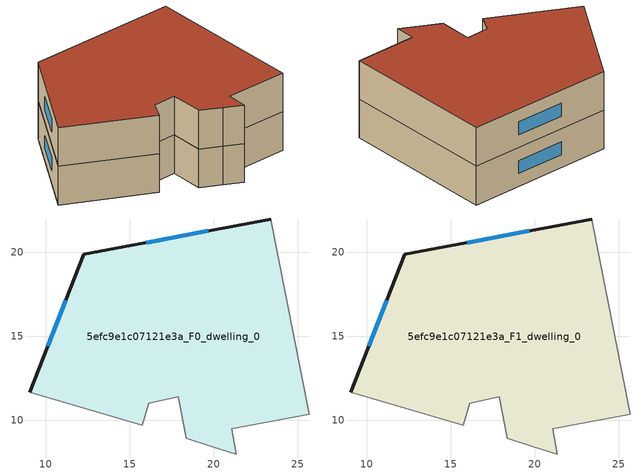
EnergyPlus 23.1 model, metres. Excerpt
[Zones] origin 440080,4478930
5efc9e1c07121e3a_F0_dwelling_0
 floor ground (EU_floor_Construction): 23.4,21.97 25.7,10.36 21.07,9.47 21.34,7.98 19.91,8.43 18.35,8.91 17.88,11.39 16.14,10.99 15.74,9.68 9.04,11.67 12.27,19.86 z0
 wall outside (EU_wall_Construction): 23.4,21.97 12.27,19.86 9.04,11.67 z0:3
 wall adiabatic (EU_wall_Construction): 9.04,11.67 15.74,9.68 16.14,10.99 17.88,11.39 18.35,8.91 19.91,8.43 21.34,7.98 21.07,9.47 25.7,10.36 23.4,21.97 z0:3
 window (EU_Window_Construction): 11.19,17.12 10.12,14.41 / 19.68,21.26 15.99,20.56 z1:2
5efc9e1c07121e3a_F1_dwelling_0
 floor to 5efc9e1c07121e3a_F0_dwelling_0 (EU_floor_Construction): 23.4,21.97 25.7,10.36 21.06,9.47 21.34,7.98 19.91,8.43 18.35,8.91 17.88,11.39 16.14,10.99 15.74,9.68 9.04,11.67 12.27,19.86 z3
 wall outside (EU_wall_Construction): 23.4,21.97 12.27,19.86 9.04,11.67 z3:6
 wall adiabatic (EU_wall_Construction): 9.04,11.67 15.74,9.68 16.14,10.99 17.88,11.39 18.35,8.91 19.91,8.43 21.34,7.98 21.07,9.47 25.7,10.36 23.4,21.97 z3:6
 window (EU_Window_Construction): 11.19,17.12 10.12,14.41 / 19.68,21.26 15.99,20.56 z4:5
 roof outside (EU_roof_Construction): 25.7,10.36 23.4,21.97 12.27,19.86 9.04,11.67 15.74,9.68 16.14,10.99 17.88,11.39 18.35,8.91 19.91,8.43 21.34,7.98 21.07,9.47 z6
[Building]
EU S2 Campaign: North Axis=0; Terrain=City; Solar Distribution=FullExterior
[Site:Location]
Madrid: Latitude=40.5; Longitude=-3.5; Time Zone=1; Elevation=609
[SizingPeriod:WeatherFileDays]
AnnualSizingPeriod: Begin Month=1; Begin Day of Month=1; End Month=12; End Day of Month=31; Day of Week for Start Day=Monday; Use Weather File Daylight Saving Period=No; Use Weather File Rain and Snow Indicators=No
[MATERIAL]
EU_InternalMass_Material: Roughness=MediumRough; Thickness=0.1; Conductivity=1; Density=1800; Specific Heat=900; Thermal Absorptance=0.9; Solar Absorptance=0.7; Visible Absorptance=0.7
[MATERIAL:NOMASS] Roughness=MediumRough; Thermal Absorptance=0.9; Solar Absorptance=0.7; Visible Absorptance=0.7
Name | Thermal Resistance
EU_wall_NoMass | 0.459673
EU_roof_NoMass | 0.495815
EU_floor_NoMass | 0.788942
[WINDOWMATERIAL:SIMPLEGLAZINGSYSTEM]
EU_Window_SimpleGlazing: UFactor=4.26103; Solar Heat Gain Coefficient=0.85; Visible Transmittance=0.85
[CONSTRUCTION]
EU_wall_Construction: EU_wall_NoMass
EU_roof_Construction: EU_roof_NoMass
EU_floor_Construction: EU_floor_NoMass
EU_Window_Construction: EU_Window_SimpleGlazing
EU_InternalMass_Construction: EU_InternalMass_Material
[ZONE] Type=1; Multiplier=1; Ceiling Height=autocalculate; Volume=456.355; Floor Area=autocalculate; Part of Total Floor Area=Yes
5efc9e1c07121e3a_F0_dwelling_0; 5efc9e1c07121e3a_F1_dwelling_0
[INTERNALMASS] Construction=EU_InternalMass_Construction; Surface Area=152.118
Name | Zone or ZoneList
5efc9e1c07121e3a_F0_dwelling_0_EU_InternalMass | 5efc9e1c07121e3a_F0_dwelling_0
5efc9e1c07121e3a_F1_dwelling_0_EU_InternalMass | 5efc9e1c07121e3a_F1_dwelling_0
[OTHEREQUIPMENT] Fuel Type=Electricity; Design Level Calculation Method=Watts/Area; Power per Zone Floor Area=1; Fraction Latent=0; Fraction Radiant=0; Fraction Lost=0; Carbon Dioxide Generation Rate=0; EndUse Subcategory=EU_Step8_InternalGains
Name | Zone or ZoneList or Space or SpaceList | Schedule
EU_Step8_InternalGain_5efc9e1c07121e3a_F0_dwelling_0_f000 | 5efc9e1c07121e3a_F0_dwelling_0 | EU_Step8_GainSchedule_5efc9e1c07121e3a_F0_dwelling_0_f000
EU_Step8_InternalGain_5efc9e1c07121e3a_F1_dwelling_0_f000 | 5efc9e1c07121e3a_F1_dwelling_0 | EU_Step8_GainSchedule_5efc9e1c07121e3a_F1_dwelling_0_f000
[ZONEVENTILATION:DESIGNFLOWRATE] Schedule=EU_AlwaysOn; Design Flow Rate Calculation Method=AirChanges/Hour; Air Changes per Hour=0.719161; Ventilation Type=Natural; Fan Pressure Rise=0; Fan Total Efficiency=1; Constant Term Coefficient=1; Temperature Term Coefficient=0; Velocity Term Coefficient=0; Velocity Squared Term Coefficient=0; Minimum Indoor Temperature=-100; Maximum Indoor Temperature=100; Delta Temperature=-100; Minimum Outdoor Temperature=-100; Maximum Outdoor Temperature=100; Maximum Wind Speed=40
Name | Zone or ZoneList or Space or SpaceList
EU_ConstantAir_5efc9e1c07121e3a_F0_dwelling_0 | 5efc9e1c07121e3a_F0_dwelling_0
EU_ConstantAir_5efc9e1c07121e3a_F1_dwelling_0 | 5efc9e1c07121e3a_F1_dwelling_0
[HVACTEMPLATE:THERMOSTAT] Constant Heating Setpoint=20; Constant Cooling Setpoint=50
EU_HeatOnly_5efc9e1c07121e3a_F0_dwelling_0; EU_HeatOnly_5efc9e1c07121e3a_F1_dwelling_0
[HVACTEMPLATE:ZONE:IDEALLOADSAIRSYSTEM] System Availability Schedule=EU_AlwaysOn; Maximum Heating Supply Air Temperature=50; Minimum Cooling Supply Air Temperature=13; Maximum Heating Supply Air Humidity Ratio=0.0156; Minimum Cooling Supply Air Humidity Ratio=0.0077; Heating Limit=NoLimit; Cooling Limit=NoLimit; Heating Availability Schedule=EU_AlwaysOn; Cooling Availability Schedule=EU_CoolingOff; Dehumidification Control Type=ConstantSensibleHeatRatio; Cooling Sensible Heat Ratio=0.7; Dehumidification Setpoint=60; Humidification Control Type=None; Humidification Setpoint=30; Outdoor Air Method=None; Outdoor Air Flow Rate per Person=0.00944; Outdoor Air Flow Rate per Zone Floor Area=0; Outdoor Air Flow Rate per Zone=0; Demand Controlled Ventilation Type=None; Outdoor Air Economizer Type=NoEconomizer; Heat Recovery Type=None; Sensible Heat Recovery Effectiveness=0.7; Latent Heat Recovery Effectiveness=0.65
Name | Template Thermostat
5efc9e1c07121e3a_F0_dwelling_0 | EU_HeatOnly_5efc9e1c07121e3a_F0_dwelling_0
5efc9e1c07121e3a_F1_dwelling_0 | EU_HeatOnly_5efc9e1c07121e3a_F1_dwelling_0
[SIZING:ZONE] Zone Cooling Design Supply Air Temperature Input Method=SupplyAirTemperature; Zone Cooling Design Supply Air Temperature=13; Zone Heating Design Supply Air Temperature Input Method=SupplyAirTemperature; Zone Heating Design Supply Air Temperature=50; Zone Cooling Design Supply Air Humidity Ratio=0.008; Zone Heating Design Supply Air Humidity Ratio=0.008; Cooling Design Air Flow Method=DesignDay; Cooling Design Air Flow Rate=0; Cooling Minimum Air Flow per Zone Floor Area=0.000762; Cooling Minimum Air Flow=0; Cooling Minimum Air Flow Fraction=0.2; Heating Design Air Flow Method=DesignDay; Heating Design Air Flow Rate=0; Heating Maximum Air Flow per Zone Floor Area=0.002032; Heating Maximum Air Flow=0.141576; Heating Maximum Air Flow Fraction=0.3; Account for Dedicated Outdoor Air System=No; Dedicated Outdoor Air System Control Strategy=NeutralSupplyAir; Dedicated Outdoor Air Low Setpoint Temperature for Design=autosize; Dedicated Outdoor Air High Setpoint Temperature for Design=autosize; Zone Load Sizing Method=Sensible Load Only No Latent Load; Zone Latent Cooling Design Supply Air Humidity Ratio Input Method=HumidityRatioDifference; Zone Cooling Design Supply Air Humidity Ratio Difference=0.005; Zone Latent Heating Design Supply Air Humidity Ratio Input Method=HumidityRatioDifference; Zone Humidification Design Supply Air Humidity Ratio Difference=0.005
5efc9e1c07121e3a_F0_dwelling_0; 5efc9e1c07121e3a_F1_dwelling_0
[SCHEDULE:CONSTANT]
Name | Hourly Value
EU_AlwaysOn | 1
EU_CoolingOff | 0
[SCHEDULE:FILE] Column Number=1; Rows to Skip at Top=0; Number of Hours of Data=8760; Column Separator=Comma; Interpolate to Timestep=No; Minutes per Item=60; Adjust Schedule for Daylight Savings=Yes
Name | File
EU_Step8_GainSchedule_5efc9e1c07121e3a_F0_dwelling_0_f000 | ../../schedules/5efc9e1c07121e3a/5efc9e1c07121e3a_F0_dwelling_0_f000_gain.csv
EU_Step8_GainSchedule_5efc9e1c07121e3a_F1_dwelling_0_f000 | ../../schedules/5efc9e1c07121e3a/5efc9e1c07121e3a_F1_dwelling_0_f000_gain.csv
